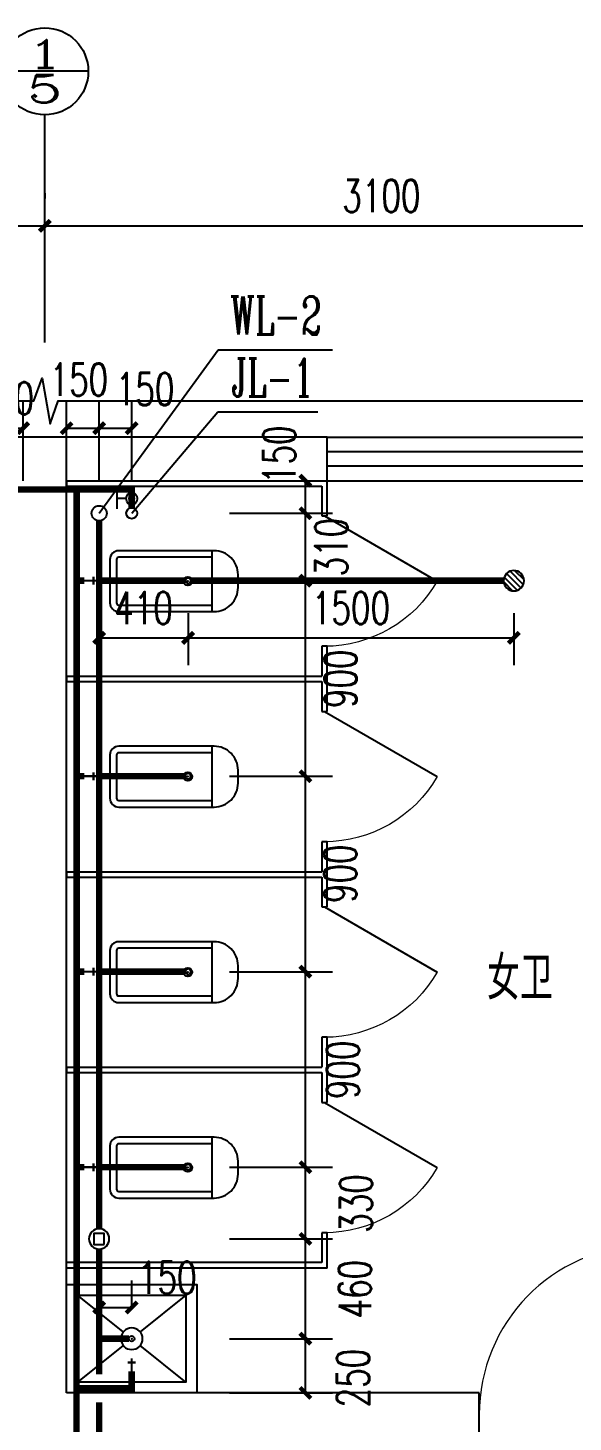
# Model space of a CAD drawing. Extents: x 888742 to 1277419, y 9079 to 622358.
# Drawn here: x 1091697 to 1094208, y 124901 to 131319 of the extents above; entities that cross this region are included whole.
import ezdxf
from ezdxf.enums import TextEntityAlignment as Align

# ---------------------------------------------------------------- set-up
doc = ezdxf.new("R2010")
doc.units = 0
doc.header["$LTSCALE"] = 1000
doc.header["$MEASUREMENT"] = 0
doc.linetypes.add('DASH', pattern=[0.35, 0.25, -0.1])
for name, color, linetype in [('AXIS', 3, 'Continuous'), ('DIM_污水', 3, 'Continuous'), ('DIM_给水', 3, 'Continuous'), ('EQUIP_地漏', 7, 'Continuous'), ('EQUIP_污水', 7, 'Continuous'), ('EQUIP_给水', 7, 'Continuous'), ('LATRINE', 6, 'Continuous'), ('LVTRY', 220, 'Continuous'), ('PIPE-污水', 2, 'DASH'), ('PIPE-给水', 3, 'Continuous'), ('PUB_TEXT', 7, 'Continuous'), ('TWT_DIM', 3, 'Continuous'), ('TWT_SYMB', 3, 'Continuous'), ('VALVE_给水', 7, 'Continuous'), ('VPIPE-污水', 2, 'DASH'), ('VPIPE-给水', 3, 'Continuous'), ('WALL', 2, 'Continuous'), ('WINDOW', 142, 'Continuous')]:
    doc.layers.add(name, color=color, linetype=linetype)
doc.styles.add('_TCH_AXIS', font='COMPLEX', dxfattribs={"bigfont": 'GBCBIG'})
doc.styles.add('_TCH_DIM_T3', font='SIMPLEX', dxfattribs={"width": 0.705882, "bigfont": 'GBCBIG'})
doc.styles.add('_TWT_SERIAL', font='COMPLEX', dxfattribs={"width": 0.8, "height": 3.5, "bigfont": 'HZTXT'})
doc.styles.add('hztxt', font='zn02.shx', dxfattribs={"width": 0.8, "height": 400, "bigfont": 'zn01.shx'})
doc.dimstyles.new('_TWT_ARCH&&50', dxfattribs={"dimtxt": 148.75, "dimasz": 50, "dimexe": 125, "dimexo": 150, "dimgap": 63.125, "dimtad": 1, "dimdec": 0, "dimzin": 0, "dimdsep": 46, "dimtxsty": '_TCH_DIM_T3', "dimblk": 'ARCHTICK', "dimcen": 0.09, "dimclrt": 7, "dimazin": 2, "dimtfac": 1, "dimtdec": 0, "dimtix": 1, "dimtmove": 2, "dimatfit": 3, "dimfxl": 1, "dimtolj": 1, "dimtzin": 0, "dimarcsym": 0})

# ---------------------------------------------------------------- blocks, each defined once
blk = doc.blocks.new('_ArchTick')
at = {"color": 0, "linetype": 'ByBlock', "const_width": 0.4}
blk.add_lwpolyline([(-0.5, -0.5), (0.5, 0.5)], dxfattribs=at)
blk = doc.blocks.new('*D111')
at = {"layer": 'Defpoints', "color": 0, "transparency": 16777216}
for p in [(1092475.5, 129234.8), (1092975.5, 129234.8), (1092475.5, 129084.8)]:
    blk.add_point(p, dxfattribs=at)
at = {"layer": 'TWT_DIM', "color": 0, "lineweight": -2, "transparency": 16777216}
for p, q in [((1092625.5, 129234.8), (1093100.5, 129234.8)), ((1092975.5, 129084.8), (1092975.5, 129234.8)), ((1092625.5, 129084.8), (1093100.5, 129084.8))]:
    blk.add_line(p, q, dxfattribs=at)
at = {"layer": 'TWT_DIM', "color": 0, "lineweight": -2, "transparency": 16777216, "xscale": 50, "yscale": 50, "zscale": 50}
for p, rotation in [((1092975.5, 129234.8), 90), ((1092975.5, 129084.8), 270)]:
    blk.add_blockref('_ArchTick', p, dxfattribs=dict(at, rotation=rotation))
at = {"layer": 'TWT_DIM', "color": 7, "transparency": 16777216, "insert": (1092855.2, 129354.1), "char_height": 148.75, "attachment_point": 5, "rotation": 90, "style": '_TCH_DIM_T3'}
blk.add_mtext('\\A1;150', dxfattribs=at)
blk = doc.blocks.new('*D112')
at = {"layer": 'Defpoints', "color": 0, "transparency": 16777216}
for p in [(1092475.5, 129084.8), (1092975.5, 129084.8), (1092475.5, 128774.3)]:
    blk.add_point(p, dxfattribs=at)
at = {"layer": 'TWT_DIM', "color": 0, "lineweight": -2, "transparency": 16777216}
for p, q in [((1092625.5, 129084.8), (1093100.5, 129084.8)), ((1092975.5, 128774.3), (1092975.5, 129084.8)), ((1092625.5, 128774.3), (1093100.5, 128774.3))]:
    blk.add_line(p, q, dxfattribs=at)
at = {"layer": 'TWT_DIM', "color": 0, "lineweight": -2, "transparency": 16777216, "xscale": 50, "yscale": 50, "zscale": 50}
for p, rotation in [((1092975.5, 129084.8), 90), ((1092975.5, 128774.3), 270)]:
    blk.add_blockref('_ArchTick', p, dxfattribs=dict(at, rotation=rotation))
at = {"layer": 'TWT_DIM', "color": 7, "transparency": 16777216, "insert": (1093094.7, 128929.1), "char_height": 148.75, "attachment_point": 5, "rotation": 90, "style": '_TCH_DIM_T3'}
blk.add_mtext('\\A1;310', dxfattribs=at)
blk = doc.blocks.new('*D113')
at = {"layer": 'Defpoints', "color": 0, "transparency": 16777216}
for p in [(1092475.5, 128774.3), (1092975.5, 128774.3), (1092475.5, 127874.3)]:
    blk.add_point(p, dxfattribs=at)
at = {"layer": 'TWT_DIM', "color": 0, "lineweight": -2, "transparency": 16777216}
for p, q in [((1092625.5, 128774.3), (1093100.5, 128774.3)), ((1092975.5, 127874.3), (1092975.5, 128774.3)), ((1092625.5, 127874.3), (1093100.5, 127874.3))]:
    blk.add_line(p, q, dxfattribs=at)
at = {"layer": 'TWT_DIM', "color": 0, "lineweight": -2, "transparency": 16777216, "xscale": 50, "yscale": 50, "zscale": 50}
for p, rotation in [((1092975.5, 128774.3), 90), ((1092975.5, 127874.3), 270)]:
    blk.add_blockref('_ArchTick', p, dxfattribs=dict(at, rotation=rotation))
at = {"layer": 'TWT_DIM', "color": 7, "transparency": 16777216, "insert": (1093137, 128322.7), "char_height": 148.75, "attachment_point": 5, "rotation": 90, "style": '_TCH_DIM_T3'}
blk.add_mtext('\\A1;900', dxfattribs=at)
blk = doc.blocks.new('*D114')
at = {"layer": 'Defpoints', "color": 0, "transparency": 16777216}
for p in [(1092475.5, 127874.3), (1092975.5, 127874.3), (1092475.5, 126974.3)]:
    blk.add_point(p, dxfattribs=at)
at = {"layer": 'TWT_DIM', "color": 0, "lineweight": -2, "transparency": 16777216}
for p, q in [((1092625.5, 127874.3), (1093100.5, 127874.3)), ((1092975.5, 126974.3), (1092975.5, 127874.3)), ((1092625.5, 126974.3), (1093100.5, 126974.3))]:
    blk.add_line(p, q, dxfattribs=at)
at = {"layer": 'TWT_DIM', "color": 0, "lineweight": -2, "transparency": 16777216, "xscale": 50, "yscale": 50, "zscale": 50}
for p, rotation in [((1092975.5, 127874.3), 90), ((1092975.5, 126974.3), 270)]:
    blk.add_blockref('_ArchTick', p, dxfattribs=dict(at, rotation=rotation))
at = {"layer": 'TWT_DIM', "color": 7, "transparency": 16777216, "insert": (1093136, 127425.2), "char_height": 148.75, "attachment_point": 5, "rotation": 90, "style": '_TCH_DIM_T3'}
blk.add_mtext('\\A1;900', dxfattribs=at)
blk = doc.blocks.new('*D115')
at = {"layer": 'Defpoints', "color": 0, "transparency": 16777216}
for p in [(1092475.5, 126974.3), (1092975.5, 126974.3), (1092475.5, 126074.3)]:
    blk.add_point(p, dxfattribs=at)
at = {"layer": 'TWT_DIM', "color": 0, "lineweight": -2, "transparency": 16777216}
for p, q in [((1092625.5, 126974.3), (1093100.5, 126974.3)), ((1092975.5, 126074.3), (1092975.5, 126974.3)), ((1092625.5, 126074.3), (1093100.5, 126074.3))]:
    blk.add_line(p, q, dxfattribs=at)
at = {"layer": 'TWT_DIM', "color": 0, "lineweight": -2, "transparency": 16777216, "xscale": 50, "yscale": 50, "zscale": 50}
for p, rotation in [((1092975.5, 126974.3), 90), ((1092975.5, 126074.3), 270)]:
    blk.add_blockref('_ArchTick', p, dxfattribs=dict(at, rotation=rotation))
at = {"layer": 'TWT_DIM', "color": 7, "transparency": 16777216, "insert": (1093148.3, 126522.5), "char_height": 148.75, "attachment_point": 5, "rotation": 90, "style": '_TCH_DIM_T3'}
blk.add_mtext('\\A1;900', dxfattribs=at)
blk = doc.blocks.new('*D116')
at = {"layer": 'Defpoints', "color": 0, "transparency": 16777216}
for p in [(1092475.5, 126074.3), (1092975.5, 126074.3), (1092475.5, 125744)]:
    blk.add_point(p, dxfattribs=at)
at = {"layer": 'TWT_DIM', "color": 0, "lineweight": -2, "transparency": 16777216}
for p, q in [((1092625.5, 126074.3), (1093100.5, 126074.3)), ((1092975.5, 125744), (1092975.5, 126074.3)), ((1092625.5, 125744), (1093100.5, 125744))]:
    blk.add_line(p, q, dxfattribs=at)
at = {"layer": 'TWT_DIM', "color": 0, "lineweight": -2, "transparency": 16777216, "xscale": 50, "yscale": 50, "zscale": 50}
for p, rotation in [((1092975.5, 126074.3), 90), ((1092975.5, 125744), 270)]:
    blk.add_blockref('_ArchTick', p, dxfattribs=dict(at, rotation=rotation))
at = {"layer": 'TWT_DIM', "color": 7, "transparency": 16777216, "insert": (1093208.7, 125907.4), "char_height": 148.75, "attachment_point": 5, "rotation": 90, "style": '_TCH_DIM_T3'}
blk.add_mtext('\\A1;330', dxfattribs=at)
blk = doc.blocks.new('*D117')
at = {"layer": 'Defpoints', "color": 0, "transparency": 16777216}
for p in [(1092475.5, 125744), (1092975.5, 125744), (1092475.5, 125284.8)]:
    blk.add_point(p, dxfattribs=at)
at = {"layer": 'TWT_DIM', "color": 0, "lineweight": -2, "transparency": 16777216}
for p, q in [((1092625.5, 125744), (1093100.5, 125744)), ((1092975.5, 125284.8), (1092975.5, 125744)), ((1092625.5, 125284.8), (1093100.5, 125284.8))]:
    blk.add_line(p, q, dxfattribs=at)
at = {"layer": 'TWT_DIM', "color": 0, "lineweight": -2, "transparency": 16777216, "xscale": 50, "yscale": 50, "zscale": 50}
for p, rotation in [((1092975.5, 125744), 90), ((1092975.5, 125284.8), 270)]:
    blk.add_blockref('_ArchTick', p, dxfattribs=dict(at, rotation=rotation))
at = {"layer": 'TWT_DIM', "color": 7, "transparency": 16777216, "insert": (1093203.4, 125512.8), "char_height": 148.75, "attachment_point": 5, "rotation": 90, "style": '_TCH_DIM_T3'}
blk.add_mtext('\\A1;460', dxfattribs=at)
blk = doc.blocks.new('*D118')
at = {"layer": 'Defpoints', "color": 0, "transparency": 16777216}
for p in [(1092475.5, 125284.8), (1092975.5, 125284.8), (1092475.5, 125034.8)]:
    blk.add_point(p, dxfattribs=at)
at = {"layer": 'TWT_DIM', "color": 0, "lineweight": -2, "transparency": 16777216}
for p, q in [((1092625.5, 125284.8), (1093100.5, 125284.8)), ((1092975.5, 125034.8), (1092975.5, 125284.8)), ((1092625.5, 125034.8), (1093100.5, 125034.8))]:
    blk.add_line(p, q, dxfattribs=at)
at = {"layer": 'TWT_DIM', "color": 0, "lineweight": -2, "transparency": 16777216, "xscale": 50, "yscale": 50, "zscale": 50}
for p, rotation in [((1092975.5, 125284.8), 90), ((1092975.5, 125034.8), 270)]:
    blk.add_blockref('_ArchTick', p, dxfattribs=dict(at, rotation=rotation))
at = {"layer": 'TWT_DIM', "color": 7, "transparency": 16777216, "insert": (1093195.1, 125103.5), "char_height": 148.75, "attachment_point": 5, "rotation": 90, "style": '_TCH_DIM_T3'}
blk.add_mtext('\\A1;250', dxfattribs=at)
blk = doc.blocks.new('*D119')
at = {"layer": 'Defpoints', "color": 0, "transparency": 16777216}
for p in [(1092175.5, 125428.2), (1092025.5, 125284.8), (1092175.5, 125284.8)]:
    blk.add_point(p, dxfattribs=at)
at = {"layer": 'TWT_DIM', "color": 0, "lineweight": -2, "transparency": 16777216}
for p, q in [((1092025.5, 125434.8), (1092025.5, 125553.2)), ((1092175.5, 125434.8), (1092175.5, 125553.2)), ((1092025.5, 125428.2), (1092175.5, 125428.2))]:
    blk.add_line(p, q, dxfattribs=at)
at = {"layer": 'TWT_DIM', "color": 0, "lineweight": -2, "transparency": 16777216, "xscale": 50, "yscale": 50, "zscale": 50, "rotation": 180}
blk.add_blockref('_ArchTick', (1092025.5, 125428.2), dxfattribs=at)
at = {"layer": 'TWT_DIM', "color": 0, "lineweight": -2, "transparency": 16777216, "xscale": 50, "yscale": 50, "zscale": 50}
blk.add_blockref('_ArchTick', (1092175.5, 125428.2), dxfattribs=at)
at = {"layer": 'TWT_DIM', "color": 7, "transparency": 16777216, "insert": (1092339.4, 125565.7), "char_height": 148.75, "attachment_point": 5, "style": '_TCH_DIM_T3'}
blk.add_mtext('\\A1;150', dxfattribs=at)
blk = doc.blocks.new('*D129')
at = {"layer": 'Defpoints', "color": 0, "transparency": 16777216}
for p in [(1092435.1, 128774.3), (1093935.3, 128774.3), (1093935.3, 128511.1)]:
    blk.add_point(p, dxfattribs=at)
at = {"layer": 'TWT_DIM', "color": 0, "lineweight": -2, "transparency": 16777216}
for p, q in [((1092435.1, 128624.3), (1092435.1, 128386.1)), ((1093935.3, 128624.3), (1093935.3, 128386.1)), ((1092435.1, 128511.1), (1093935.3, 128511.1))]:
    blk.add_line(p, q, dxfattribs=at)
at = {"layer": 'TWT_DIM', "color": 0, "lineweight": -2, "transparency": 16777216, "xscale": 50, "yscale": 50, "zscale": 50, "rotation": 180}
blk.add_blockref('_ArchTick', (1092435.1, 128511.1), dxfattribs=at)
at = {"layer": 'TWT_DIM', "color": 0, "lineweight": -2, "transparency": 16777216, "xscale": 50, "yscale": 50, "zscale": 50}
blk.add_blockref('_ArchTick', (1093935.3, 128511.1), dxfattribs=at)
at = {"layer": 'TWT_DIM', "color": 7, "transparency": 16777216, "insert": (1093185.2, 128648.6), "char_height": 148.75, "attachment_point": 5, "style": '_TCH_DIM_T3'}
blk.add_mtext('\\A1;1500', dxfattribs=at)
blk = doc.blocks.new('*D130')
at = {"layer": 'Defpoints', "color": 0, "transparency": 16777216}
for p in [(1092025.5, 128774.3), (1092435.1, 128774.3), (1092435.1, 128511.1)]:
    blk.add_point(p, dxfattribs=at)
at = {"layer": 'TWT_DIM', "color": 0, "lineweight": -2, "transparency": 16777216}
for p, q in [((1092025.5, 128624.3), (1092025.5, 128386.1)), ((1092435.1, 128624.3), (1092435.1, 128386.1)), ((1092025.5, 128511.1), (1092435.1, 128511.1))]:
    blk.add_line(p, q, dxfattribs=at)
at = {"layer": 'TWT_DIM', "color": 0, "lineweight": -2, "transparency": 16777216, "xscale": 50, "yscale": 50, "zscale": 50, "rotation": 180}
blk.add_blockref('_ArchTick', (1092025.5, 128511.1), dxfattribs=at)
at = {"layer": 'TWT_DIM', "color": 0, "lineweight": -2, "transparency": 16777216, "xscale": 50, "yscale": 50, "zscale": 50}
blk.add_blockref('_ArchTick', (1092435.1, 128511.1), dxfattribs=at)
at = {"layer": 'TWT_DIM', "color": 7, "transparency": 16777216, "insert": (1092230.3, 128648.6), "char_height": 148.75, "attachment_point": 5, "style": '_TCH_DIM_T3'}
blk.add_mtext('\\A1;410', dxfattribs=at)
blk = doc.blocks.new('*D132')
at = {"layer": 'Defpoints', "color": 0, "transparency": 16777216}
for p in [(1092175.5, 129476.5), (1092025.5, 129084.8), (1092175.5, 129084.8)]:
    blk.add_point(p, dxfattribs=at)
at = {"layer": 'TWT_DIM', "color": 0, "lineweight": -2, "transparency": 16777216}
for p, q in [((1092025.5, 129234.8), (1092025.5, 129601.5)), ((1092175.5, 129234.8), (1092175.5, 129601.5)), ((1092025.5, 129476.5), (1092175.5, 129476.5))]:
    blk.add_line(p, q, dxfattribs=at)
at = {"layer": 'TWT_DIM', "color": 0, "lineweight": -2, "transparency": 16777216, "xscale": 50, "yscale": 50, "zscale": 50, "rotation": 180}
blk.add_blockref('_ArchTick', (1092025.5, 129476.5), dxfattribs=at)
at = {"layer": 'TWT_DIM', "color": 0, "lineweight": -2, "transparency": 16777216, "xscale": 50, "yscale": 50, "zscale": 50}
blk.add_blockref('_ArchTick', (1092175.5, 129476.5), dxfattribs=at)
at = {"layer": 'TWT_DIM', "color": 7, "transparency": 16777216, "insert": (1092237.4, 129656.3), "char_height": 148.75, "attachment_point": 5, "style": '_TCH_DIM_T3'}
blk.add_mtext('\\A1;150', dxfattribs=at)
blk = doc.blocks.new('*D133')
at = {"layer": 'Defpoints', "color": 0, "transparency": 16777216}
for p in [(1092025.5, 129476.5), (1091875.5, 129084.8), (1092025.5, 129084.8)]:
    blk.add_point(p, dxfattribs=at)
at = {"layer": 'TWT_DIM', "color": 0, "lineweight": -2, "transparency": 16777216}
for p, q in [((1091875.5, 129234.8), (1091875.5, 129601.5)), ((1092025.5, 129234.8), (1092025.5, 129601.5)), ((1091875.5, 129476.5), (1092025.5, 129476.5))]:
    blk.add_line(p, q, dxfattribs=at)
at = {"layer": 'TWT_DIM', "color": 0, "lineweight": -2, "transparency": 16777216, "xscale": 50, "yscale": 50, "zscale": 50, "rotation": 180}
blk.add_blockref('_ArchTick', (1091875.5, 129476.5), dxfattribs=at)
at = {"layer": 'TWT_DIM', "color": 0, "lineweight": -2, "transparency": 16777216, "xscale": 50, "yscale": 50, "zscale": 50}
blk.add_blockref('_ArchTick', (1092025.5, 129476.5), dxfattribs=at)
at = {"layer": 'TWT_DIM', "color": 7, "transparency": 16777216, "insert": (1091932.2, 129700.4), "char_height": 148.75, "attachment_point": 5, "style": '_TCH_DIM_T3'}
blk.add_mtext('\\A1;150', dxfattribs=at)
blk = doc.blocks.new('*D144')
at = {"layer": 'Defpoints', "color": 0, "transparency": 16777216}
for p in [(1091675.5, 129476.5), (1091525.5, 129084.8), (1091675.5, 129084.8)]:
    blk.add_point(p, dxfattribs=at)
at = {"layer": 'TWT_DIM', "color": 0, "lineweight": -2, "transparency": 16777216}
for p, q in [((1091525.5, 129234.8), (1091525.5, 129601.5)), ((1091675.5, 129234.8), (1091675.5, 129601.5)), ((1091525.5, 129476.5), (1091675.5, 129476.5))]:
    blk.add_line(p, q, dxfattribs=at)
at = {"layer": 'TWT_DIM', "color": 0, "lineweight": -2, "transparency": 16777216, "xscale": 50, "yscale": 50, "zscale": 50, "rotation": 180}
blk.add_blockref('_ArchTick', (1091525.5, 129476.5), dxfattribs=at)
at = {"layer": 'TWT_DIM', "color": 0, "lineweight": -2, "transparency": 16777216, "xscale": 50, "yscale": 50, "zscale": 50}
blk.add_blockref('_ArchTick', (1091675.5, 129476.5), dxfattribs=at)
at = {"layer": 'TWT_DIM', "color": 7, "transparency": 16777216, "insert": (1091590.3, 129614), "char_height": 148.75, "attachment_point": 5, "style": '_TCH_DIM_T3'}
blk.add_mtext('\\A1;150', dxfattribs=at)
blk = doc.blocks.new('*D147')
at = {"layer": 'Defpoints', "color": 0, "transparency": 16777216}
for p in [(1088575.5, 130408.4), (1091775.5, 130408.4), (1091775.5, 130408.4)]:
    blk.add_point(p, dxfattribs=at)
at = {"layer": 'TWT_DIM', "color": 0, "lineweight": -2, "transparency": 16777216}
for p, q in [((1088575.5, 130558.4), (1088575.5, 130533.4)), ((1091775.5, 130558.4), (1091775.5, 130533.4)), ((1088575.5, 130408.4), (1091775.5, 130408.4))]:
    blk.add_line(p, q, dxfattribs=at)
at = {"layer": 'TWT_DIM', "color": 0, "lineweight": -2, "transparency": 16777216, "xscale": 50, "yscale": 50, "zscale": 50, "rotation": 180}
blk.add_blockref('_ArchTick', (1088575.5, 130408.4), dxfattribs=at)
at = {"layer": 'TWT_DIM', "color": 0, "lineweight": -2, "transparency": 16777216, "xscale": 50, "yscale": 50, "zscale": 50}
blk.add_blockref('_ArchTick', (1091775.5, 130408.4), dxfattribs=at)
at = {"layer": 'TWT_DIM', "color": 7, "transparency": 16777216, "insert": (1090175.5, 130545.9), "char_height": 148.75, "attachment_point": 5, "style": '_TCH_DIM_T3'}
blk.add_mtext('\\A1;3200', dxfattribs=at)
blk = doc.blocks.new('*D148')
at = {"layer": 'Defpoints', "color": 0, "transparency": 16777216}
for p in [(1091775.5, 130408.4), (1094875.5, 130408.4), (1094875.5, 130408.4)]:
    blk.add_point(p, dxfattribs=at)
at = {"layer": 'TWT_DIM', "color": 0, "lineweight": -2, "transparency": 16777216}
for p, q in [((1091775.5, 130558.4), (1091775.5, 130533.4)), ((1094875.5, 130558.4), (1094875.5, 130533.4)), ((1091775.5, 130408.4), (1094875.5, 130408.4))]:
    blk.add_line(p, q, dxfattribs=at)
at = {"layer": 'TWT_DIM', "color": 0, "lineweight": -2, "transparency": 16777216, "xscale": 50, "yscale": 50, "zscale": 50, "rotation": 180}
blk.add_blockref('_ArchTick', (1091775.5, 130408.4), dxfattribs=at)
at = {"layer": 'TWT_DIM', "color": 0, "lineweight": -2, "transparency": 16777216, "xscale": 50, "yscale": 50, "zscale": 50}
blk.add_blockref('_ArchTick', (1094875.5, 130408.4), dxfattribs=at)
at = {"layer": 'TWT_DIM', "color": 7, "transparency": 16777216, "insert": (1093325.5, 130545.9), "char_height": 148.75, "attachment_point": 5, "style": '_TCH_DIM_T3'}
blk.add_mtext('\\A1;3100', dxfattribs=at)
blk = doc.blocks.new('$lvtry$00000201')
at = {"color": 0}
for p, q in [((99.8, -30, 0), (-99.8, -30, 0)), ((109.8, -469.7, 0), (109.8, -40, 0)), ((139.8, -469.7, 0), (-139.8, -469.7, 0))]:
    blk.add_line(p, q, dxfattribs=at)
at = {"color": 0, "elevation": 0}
blk.add_lwpolyline([(139.8, -40, 0.414214), (99.8, 0), (-99.8, 0, 0.414214), (-139.8, -40), (-139.8, -479.7, 0.414214), (-29.8, -589.7), (29.8, -589.7, 0.414214), (139.8, -479.7)], format="xyb", close=True, dxfattribs=at)
blk.add_lwpolyline([(-109.8, -40), (-109.8, -469.7)], dxfattribs=at)
at = {"color": 0}
blk.add_circle((0, -358.6, 0), 20, dxfattribs=at)
for centre, start, end in [((-99.8, -40, 0), 90, 180), ((99.8, -40, 0), 0, 90)]:
    blk.add_arc(centre, 10, start, end, dxfattribs=at)
for p in [(0, 0, 0), (0, -358.6, 0)]:
    blk.add_point(p, dxfattribs=at)
blk = doc.blocks.new('$TCHSYS$APDOOR2D')
blk.add_line((0.5, 0), (0, 0.866))
at = {"lineweight": 13}
blk.add_arc((0.5, 0), 1, 120, 180, dxfattribs=at)
blk = doc.blocks.new('$DorLib2D$00000001')
for p, q in [((0.45, 0.975), (0.5, 0.975)), ((0.45, 0), (0.45, 0.975)), ((0.5, 0), (0.5, 0.975)), ((0.5, 0), (0.45, 0))]:
    blk.add_line(p, q)
at = {"lineweight": 13}
blk.add_arc((0.475, 0), 0.975, 91.46928, 180, dxfattribs=at)
blk = doc.blocks.new('$lvtry$00000191')
at = {"color": 0}
for p, q in [((-250, -50, 0), (-39, -218.8, 0)), ((39, -218.8, 0), (250, -50, 0)), ((-250, -450, 0), (-39, -281.2, 0)), ((39, -281.2, 0), (250, -450, 0))]:
    blk.add_line(p, q, dxfattribs=at)
at = {"color": 0, "elevation": 0}
for points in [[(300, -500), (300, 0), (-300, 0), (-300, -500)], [(250, -450), (250, -50), (-250, -50), (-250, -450)]]:
    blk.add_lwpolyline(points, close=True, dxfattribs=at)
at = {"color": 0}
blk.add_circle((0, -250, 0), 50, dxfattribs=at)
for p in [(0, -50, 0), (0, -250, 0)]:
    blk.add_point(p, dxfattribs=at)
blk = doc.blocks.new('$WINLIB2D$00000001')
at = {"color": 0}
for points in [[(-0.5, 0.5), (-0.5, -0.5)], [(-0.5, 0.5), (0.5, 0.5)], [(0.5, -0.5), (0.5, 0.5)], [(0.5, 0.1667), (-0.5, 0.1667)], [(0.5, -0.1667), (-0.5, -0.1667)], [(-0.5, -0.5), (0.5, -0.5)]]:
    blk.add_lwpolyline(points, dxfattribs=at)
blk = doc.blocks.new('$TwtSys$00000147')
blk.add_circle((0, 0, 0), 1)
blk = doc.blocks.new('$TwtSys$00000141')
for p, q in [((-94, 8), (-10, 92)), ((-94, 8), (-10, 92)), ((-87, -35), (35, 87)), ((-87, -35), (35, 87)), ((-66, -66), (66, 66)), ((-66, -66), (66, 66)), ((-32, -87), (88, 33)), ((-32, -87), (88, 33)), ((11, -92), (92, -11)), ((11, -92), (92, -11))]:
    blk.add_line(p, q)
blk.add_circle((0, 0), 94)
blk.add_circle((0, 0), 94)
blk = doc.blocks.new('$TwtSys$00000136')
at = {"elevation": 0}
blk.add_lwpolyline([(-51, 45), (51, 45), (51, -49), (-51, -49)], close=True, dxfattribs=at)
blk.add_circle((0, 0, 0), 93.8)
blk = doc.blocks.new('$VALVE$00000497')
for p, q in [((78, 138), (-78, 138)), ((0, 50), (0, 138))]:
    blk.add_line(p, q)
at = {"const_width": 49.6}
blk.add_lwpolyline([(25, 0, 1), (-25, 0, 1)], format="xyb", close=True, dxfattribs=at)
blk.add_circle((0, 0), 50)
blk = doc.blocks.new('$TwtSys$00000320')
at = {"const_width": 20}
for points in [[(0, 0), (0, -121)], [(-37, -83), (37, -83)]]:
    blk.add_lwpolyline(points, dxfattribs=at)

msp = doc.modelspace()

# ---------------------------------------------------------------- hatches: boundary and pattern name
at = {"layer": 'PIPE-给水', "linetype": 'Continuous'}
for points in [[(1092175.5, 129194.3), (1092190.5, 129194.3), (1092190.5, 129209.3)], [(1092175.5, 129194.3), (1092175.5, 129209.3), (1092190.5, 129209.3)], [(1092175.5, 125056.3), (1092175.5, 125041.3), (1092190.5, 125041.3)], [(1092175.5, 125056.3), (1092190.5, 125056.3), (1092190.5, 125041.3)]]:
    msp.add_hatch(color=256, dxfattribs=at).paths.add_polyline_path(points)

# ---------------------------------------------------------------- linework, layer by layer
at = {"layer": 'AXIS'}
for p, q in [((1091975.5, 131119.4), (1091575.5, 131119.4)), ((1091775.5, 129870.9, 0), (1091775.5, 130919.4, 0))]:
    msp.add_line(p, q, dxfattribs=at)
msp.add_circle((1091775.5, 131119.4), 200, dxfattribs=at)
at = {"layer": 'DIM_污水'}
for p, q in [((1092025.5, 129084.8, 0), (1092573, 129837.4, 0)), ((1092573, 129837.4, 0), (1093100.6, 129837.4, 0))]:
    msp.add_line(p, q, dxfattribs=at)
at = {"layer": 'DIM_给水'}
for p, q in [((1092175.5, 129084.8, 0), (1092571.9, 129551.8, 0)), ((1092571.9, 129551.8, 0), (1093032.9, 129551.8, 0))]:
    msp.add_line(p, q, dxfattribs=at)
at = {"layer": 'LATRINE'}
for p, q in [((1091875.5, 129234.8), (1093075.5, 129234.8)), ((1091875.5, 129234.8), (1091875.5, 129209.8)), ((1091875.5, 129209.8), (1093050.5, 129209.8)), ((1093050.5, 129209.8), (1093050.5, 129072.3)), ((1093075.5, 129072.3), (1093075.5, 129234.8)), ((1093050.5, 129072.3), (1093075.5, 129072.3)), ((1093075.5, 128472.3), (1093050.5, 128472.3)), ((1093050.5, 128472.3), (1093050.5, 128334.8)), ((1093075.5, 128322.3), (1093075.5, 128472.3)), ((1091875.5, 128334.8), (1093050.5, 128334.8)), ((1091875.5, 128334.8), (1091875.5, 128309.8)), ((1091875.5, 128309.8), (1093050.5, 128309.8)), ((1093050.5, 128309.8), (1093050.5, 128172.3)), ((1093075.5, 128172.3), (1093075.5, 128322.3)), ((1093050.5, 128172.3), (1093075.5, 128172.3)), ((1093075.5, 127572.3), (1093050.5, 127572.3)), ((1093050.5, 127572.3), (1093050.5, 127434.8)), ((1093075.5, 127422.3), (1093075.5, 127572.3)), ((1091875.5, 127434.8), (1093050.5, 127434.8)), ((1091875.5, 127434.8), (1091875.5, 127409.8)), ((1093075.5, 127272.3), (1093075.5, 127422.3)), ((1091875.5, 127409.8), (1093050.5, 127409.8)), ((1093050.5, 127409.8), (1093050.5, 127272.3)), ((1093050.5, 127272.3), (1093075.5, 127272.3)), ((1093075.5, 126672.3), (1093050.5, 126672.3)), ((1093050.5, 126672.3), (1093050.5, 126534.8)), ((1093075.5, 126522.3), (1093075.5, 126672.3)), ((1091875.5, 126534.8), (1093050.5, 126534.8)), ((1091875.5, 126534.8), (1091875.5, 126509.8)), ((1093075.5, 126372.3), (1093075.5, 126522.3)), ((1091875.5, 126509.8), (1093050.5, 126509.8)), ((1093050.5, 126509.8), (1093050.5, 126372.3)), ((1093050.5, 126372.3), (1093075.5, 126372.3)), ((1093075.5, 125772.3), (1093050.5, 125772.3)), ((1093050.5, 125772.3), (1093050.5, 125634.8)), ((1093075.5, 125609.8), (1093075.5, 125772.3)), ((1093050.5, 125634.8), (1091875.5, 125634.8)), ((1091875.5, 125609.8), (1091875.5, 125634.8)), ((1093075.5, 125609.8), (1091875.5, 125609.8))]:
    msp.add_line(p, q, dxfattribs=at)
at = {"layer": 'PIPE-污水', "linetype": 'DASH', "ltscale": 0.5, "const_width": 30}
for points in [[(1092025.5, 129049.8), (1092025.5, 128774.3)], [(1092422.6, 128774.3), (1092025.5, 128774.3)], [(1092025.5, 128774.3), (1092025.5, 127874.3)], [(1092447.6, 128774.3), (1093888.3, 128774.3)], [(1092422.6, 127874.3), (1092025.5, 127874.3)], [(1092025.5, 127874.3), (1092025.5, 126974.3)], [(1092422.6, 126974.3), (1092025.5, 126974.3)], [(1092025.5, 126974.3), (1092025.5, 126074.3)], [(1092422.6, 126074.3), (1092025.5, 126074.3)], [(1092025.5, 126074.3), (1092025.5, 125790.9)], [(1092025.5, 125697.2), (1092025.5, 125284.8)], [(1092025.5, 125284.8), (1092163, 125284.8)], [(1092025.5, 125284.8), (1092025.5, 125121.3)], [(1092025.5, 124991.3), (1092025.5, 124234.7)]]:
    msp.add_lwpolyline(points, dxfattribs=at)
at = {"layer": 'PIPE-给水', "linetype": 'Continuous', "ltscale": 0.5, "const_width": 30}
for points in [[(1091921.9, 129194.3), (1091629.1, 129194.3)], [(1092175.5, 129194.3), (1091921.9, 129194.3)], [(1091921.9, 128774.3), (1091921.9, 129194.3)], [(1092175.5, 129109.8), (1092175.5, 129194.3)], [(1091958.1, 128774.3), (1091921.9, 128774.3)], [(1091921.9, 127874.3), (1091921.9, 128774.3)], [(1091958.1, 127874.3), (1091921.9, 127874.3)], [(1091921.9, 126974.3), (1091921.9, 127874.3)], [(1091958.1, 126974.3), (1091921.9, 126974.3)], [(1091921.9, 126074.3), (1091921.9, 126974.3)], [(1091920.6, 123296.4), (1091921.9, 126074.3)], [(1091958.1, 126074.3), (1091921.9, 126074.3)], [(1092175.5, 125134), (1092175.5, 125056.3)], [(1091922.2, 125056.3), (1092175.5, 125056.3)]]:
    msp.add_lwpolyline(points, dxfattribs=at)
at = {"layer": 'TWT_SYMB'}
msp.add_lwpolyline([(1087903.8, 129602.1), (1091724.7, 129602.1), (1091762.9, 129707.1), (1091800, 129497.1), (1091837.2, 129602.1), (1095658.1, 129602.1)], dxfattribs=at)
at = {"layer": 'VPIPE-污水', "linetype": 'Continuous'}
msp.add_circle((1092025.5, 129084.8), 35, dxfattribs=at)
at = {"layer": 'VPIPE-给水', "linetype": 'Continuous'}
msp.add_circle((1092175.5, 129084.8), 25, dxfattribs=at)
at = {"layer": 'WALL'}
for p, q in [((1091775.5, 129434.8), (1090375.5, 129434.8)), ((1093075.5, 129434.8), (1091775.5, 129434.8)), ((1093075.5, 129234.8), (1093075.5, 129434.8)), ((1091875.5, 129234.8), (1093075.5, 129234.8)), ((1091875.5, 125034.8), (1091875.5, 129234.8)), ((1093775.8, 125034.8), (1091875.5, 125034.8)), ((1093775.8, 124834.8), (1093775.8, 125034.8))]:
    msp.add_line(p, q, dxfattribs=at)

# ---------------------------------------------------------------- block references
at = {"layer": 'EQUIP_地漏', "xscale": 0.5, "yscale": -0.5, "zscale": 0.5, "rotation": 180}
msp.add_blockref('$TwtSys$00000141', (1093935.3, 128774.3), dxfattribs=at)
at = {"layer": 'EQUIP_污水', "xscale": 12.5, "zscale": 12.5}
for p, yscale in [((1092435.1, 128774.3), -12.5), ((1092435.1, 127874.3), -12.5), ((1092435.1, 126974.3), -12.5), ((1092435.1, 126074.3), -12.5), ((1092175.5, 125284.8), 12.5)]:
    msp.add_blockref('$TwtSys$00000147', p, dxfattribs=dict(at, yscale=yscale))
at = {"layer": 'EQUIP_污水', "xscale": 0.5, "yscale": -0.5, "zscale": 0.5, "rotation": 90}
msp.add_blockref('$TwtSys$00000136', (1092025.5, 125744), dxfattribs=at)
at = {"layer": 'EQUIP_给水', "xscale": 0.5, "yscale": 0.5, "zscale": 0.5}
for p, rotation in [((1091958.1, 128774.3), 90), ((1091958.1, 127874.3), 90), ((1091958.1, 126974.3), 90), ((1091958.1, 126074.3), 90), ((1092175.5, 125134), 180)]:
    msp.add_blockref('$TwtSys$00000320', p, dxfattribs=dict(at, rotation=rotation))
at = {"layer": 'LATRINE', "xscale": -600, "yscale": 600, "zscale": 25}
for p, rotation in [((1093063, 128772.3), 269.9999999901669), ((1093063, 127872.3), 269.9999999730528), ((1093063, 126972.3), 269.9999999730824), ((1093063, 126072.3), 269.9999999730824)]:
    msp.add_blockref('$TCHSYS$APDOOR2D', p, dxfattribs=dict(at, rotation=rotation))
at = {"layer": 'LVTRY', "rotation": 89.99999997307346}
for p in [(1092075.5, 128772.3, 0), (1092075.5, 127872.3, 0), (1092075.5, 126972.3, 0), (1092075.5, 126072.3, 0)]:
    msp.add_blockref('$lvtry$00000201', p, dxfattribs=at)
at = {"layer": 'LVTRY', "yscale": -1, "rotation": 180.0000000342177}
msp.add_blockref('$lvtry$00000191', (1092175.5, 125534.8, 0), dxfattribs=at)
at = {"layer": 'VALVE_给水', "xscale": 0.6, "yscale": 0.5, "zscale": 0.6, "rotation": 90.00000002803593}
msp.add_blockref('$VALVE$00000497', (1092175.5, 129152.1), dxfattribs=at)
at = {"layer": 'WINDOW'}
for name, p, xscale, yscale, zscale, rotation in [('$WINLIB2D$00000001', (1093825.5, 129334.8), 1500, -200, 1500, 359.9999998958506), ('$DorLib2D$00000001', (1094175.8, 124934.8), 800, 800, 800, 359.9999999788311)]:
    msp.add_blockref(name, p, dxfattribs=dict(at, xscale=xscale, yscale=yscale, zscale=zscale, rotation=rotation))

# ---------------------------------------------------------------- texts
at = {"layer": 'AXIS', "color": 7, "style": '_TCH_AXIS'}
for s, width, p, p2 in [('1', 2.916667, (1091695, 131135.5), (1091856, 131135.5)), ('5', 1.875, (1091695, 130974.5), (1091856, 130974.5))]:
    msp.add_text(s, height=128.8, dxfattribs=dict(at, width=width)).set_placement(p, p2, align=Align.FIT)
at = {"layer": 'DIM_污水', "color": 7, "style": '_TWT_SERIAL', "width": 0.64}
msp.add_text('WL-2', height=175, dxfattribs=at).set_placement((1092628.3, 129907.4, 0))
at = {"layer": 'DIM_给水', "color": 7, "style": '_TWT_SERIAL', "width": 0.64}
msp.add_text('JL-1', height=175, dxfattribs=at).set_placement((1092635.2, 129621.8, 0))
at = {"layer": 'PUB_TEXT', "style": 'hztxt', "width": 0.8}
msp.add_text('女卫', height=200, dxfattribs=at).set_placement((1093811.4, 126844.4, 0))

# ---------------------------------------------------------------- dimensions: what is measured, and where the dimension line sits
at = {"layer": 'TWT_DIM'}
for p1, p2, distance, picture, middle in [((1088575.5, 130408.4), (1091775.5, 130408.4), 0, '*D147', (1090175.5, 130545.9)), ((1091775.5, 130408.4), (1094875.5, 130408.4), 0, '*D148', (1093325.5, 130545.9)), ((1092025.5, 128774.3), (1092435.1, 128774.3), -263.3, '*D130', (1092230.3, 128648.6)), ((1092435.1, 128774.3), (1093935.3, 128774.3), -263.3, '*D129', (1093185.2, 128648.6))]:
    dim = msp.add_aligned_dim(p1=p1, p2=p2, distance=distance, dimstyle='_TWT_ARCH&&50', dxfattribs=at)
    dim.commit()
    dim.dimension.update_dxf_attribs({"geometry": picture, "text_midpoint": middle})
for base, p1, p2, angle, picture, middle in [((1092025.5, 129476.5), (1091875.5, 129084.8), (1092025.5, 129084.8), 360, '*D133', (1091932.2, 129700.4)), ((1092175.5, 129476.5), (1092025.5, 129084.8), (1092175.5, 129084.8), 360, '*D132', (1092237.4, 129656.3)), ((1091675.5, 129476.5), (1091525.5, 129084.8), (1091675.5, 129084.8), 0, '*D144', (1091590.3, 129614)), ((1092975.5, 129234.8), (1092475.5, 129084.8), (1092475.5, 129234.8), 90, '*D111', (1092855.2, 129354.1)), ((1092975.50964, 129084.83998), (1092475.50963, 128774.33999), (1092475.50963, 129084.83998), 90, '*D112', (1093094.66088, 128929.05062)), ((1092975.5, 128774.3), (1092475.5, 127874.3), (1092475.5, 128774.3), 90, '*D113', (1093137, 128322.7)), ((1092975.5, 127874.3), (1092475.5, 126974.3), (1092475.5, 127874.3), 90, '*D114', (1093136, 127425.2)), ((1092975.5, 126974.3), (1092475.5, 126074.3), (1092475.5, 126974.3), 90, '*D115', (1093148.3, 126522.5)), ((1092975.5, 126074.3), (1092475.5, 125744), (1092475.5, 126074.3), 90, '*D116', (1093208.7, 125907.4)), ((1092175.5, 125428.2), (1092025.5, 125284.8), (1092175.5, 125284.8), 0, '*D119', (1092339.4, 125565.7)), ((1092975.5, 125284.8), (1092475.5, 125034.8), (1092475.5, 125284.8), 90, '*D118', (1093195.1, 125103.5))]:
    dim = msp.add_linear_dim(base=base, p1=p1, p2=p2, angle=angle, dimstyle='_TWT_ARCH&&50', dxfattribs=at)
    dim.commit()
    dim.dimension.update_dxf_attribs({"geometry": picture, "text_midpoint": middle, "dimtype": 129})
dim = msp.add_linear_dim(base=(1092975.5, 125744), p1=(1092475.5, 125284.8), p2=(1092475.5, 125744), angle=90, text='460', dimstyle='_TWT_ARCH&&50', dxfattribs=at)
dim.commit()
dim.dimension.update_dxf_attribs({"geometry": '*D117', "text_midpoint": (1093203.4, 125512.8), "dimtype": 129})

doc.saveas('drawing.dxf')
